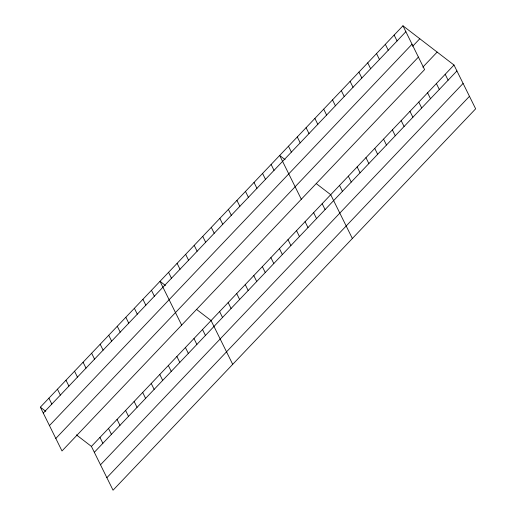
<?xml version="1.0" encoding="UTF-8"?>
<svg xmlns="http://www.w3.org/2000/svg" width="516" height="516" viewBox="0 0 516 516"><rect width="100%" height="100%" fill="white"/><g stroke="black" fill="none" stroke-linecap="round" stroke-linejoin="round"><path stroke-width="0.77" d="M402.951 25.8L424.591 69.589L61.997 450.965L40.358 407.176L402.951 25.8L454.003 65.035L475.642 108.824L113.049 490.2L91.409 446.411L76.368 434.846M43.273 413.071L405.866 31.695M49.452 425.577L412.045 44.202M412.639 46.272L419.798 38.745M55.818 438.458L418.412 57.089M422.843 67.138L437.155 52.084M91.409 446.411L454.003 65.035M94.325 452.306L456.918 70.931M100.504 464.813L463.097 83.437M106.87 477.693L469.463 96.318M285.084 159.631L279.666 155.464L301.312 199.26M316.276 183.606L330.717 194.7L352.363 238.495M165.43 285.483L160.012 281.323L181.658 325.112M196.622 309.458L211.063 320.552L232.71 364.348M40.358 407.176L45.769 411.336M445.192 74.298L448.107 80.193M436.388 83.56L439.303 89.455M427.583 92.822L430.499 98.717M394.14 35.062L397.056 40.958M418.779 102.084L421.695 107.979M385.336 44.324L388.251 50.22M409.968 111.346L412.884 117.242M376.532 53.587L379.447 59.482M401.164 120.609L404.08 126.504M367.727 62.849L370.643 68.744M392.36 129.871L395.275 135.766M358.917 72.111L361.832 78.006M383.556 139.133L386.471 145.028M350.112 81.373L353.028 87.269M374.751 148.389L377.66 154.29M341.308 90.635L344.224 96.531M365.941 157.651L368.856 163.553M332.504 99.898L335.419 105.793M357.137 166.913L360.052 172.815M323.693 109.16L326.609 115.055M348.332 176.175L351.248 182.077M314.889 118.422L317.804 124.317M339.528 185.438L342.443 191.339M306.085 127.684L309 133.579M297.281 136.946L300.196 142.842M322.171 203.691L325.086 209.593M288.476 146.209L291.385 152.104M313.625 212.682L316.54 218.578M305.079 221.667L307.994 227.569M271.119 164.456L274.035 170.357M296.532 230.658L299.448 236.56M262.573 173.447L265.488 179.342M287.986 239.65L290.901 245.545M254.027 182.438L256.942 188.334M279.44 248.641L282.355 254.536M245.481 191.423L248.396 197.325M270.894 257.626L273.809 263.528M236.934 200.414L239.85 206.316M262.347 266.617L265.263 272.519M228.388 209.406L231.303 215.301M253.801 275.608L256.71 281.504M219.842 218.397L222.757 224.292M245.248 284.6L248.164 290.495M211.296 227.382L214.211 233.284M236.702 293.585L239.618 299.486M202.743 236.373L205.658 242.275M228.156 302.576L231.071 308.478M194.197 245.364L197.112 251.26M219.61 311.567L222.525 317.463M185.65 254.349L188.566 260.251M177.104 263.341L180.02 269.242M202.517 329.543L205.433 335.445M168.558 272.332L171.473 278.227M193.971 338.535L196.886 344.43M185.425 347.526L188.34 353.421M151.465 290.308L154.381 296.21M176.878 356.511L179.794 362.413M142.919 299.299L145.834 305.201M168.332 365.502L171.248 371.404M134.373 308.291L137.288 314.186M159.786 374.493L162.701 380.389M125.827 317.282L128.742 323.177M151.233 383.485L154.149 389.38M117.28 326.267L120.196 332.169M142.687 392.47L145.602 398.371M108.734 335.258L111.643 341.16M134.141 401.461L137.056 407.363M100.181 344.249L103.097 350.145M125.594 410.452L128.51 416.348M91.635 353.241L94.551 359.136M117.048 419.443L119.964 425.339M83.089 362.226L86.004 368.127M108.502 428.428L111.417 434.33M74.543 371.217L77.458 377.112M99.956 437.42L102.871 443.315M65.996 380.208L68.912 386.103M57.45 389.193L60.366 395.095M48.904 398.184L51.819 404.086"/></g></svg>
